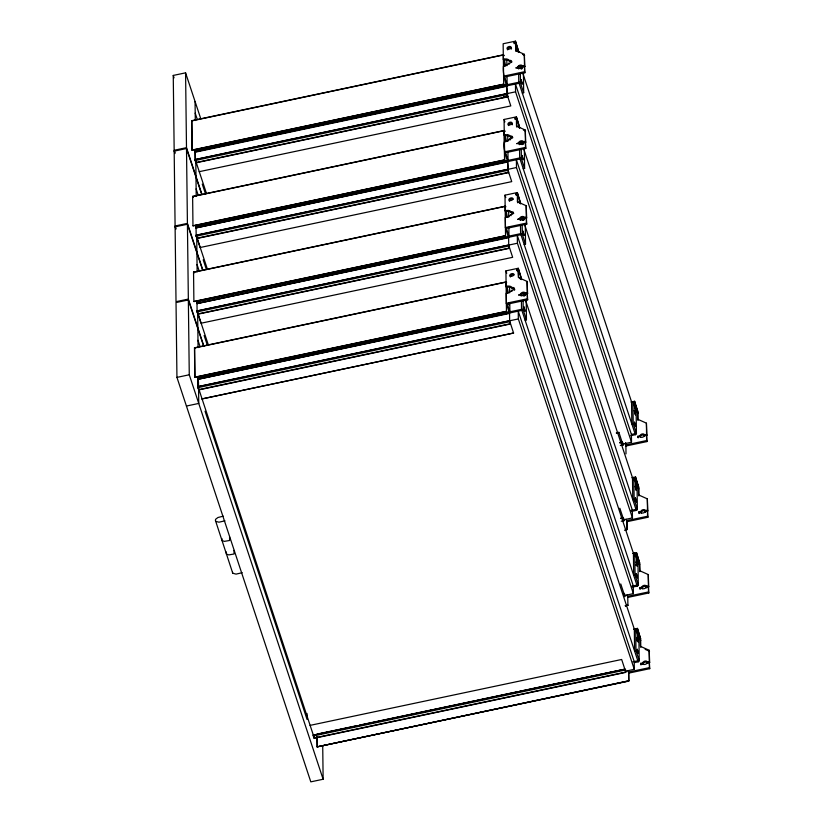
<?xml version="1.0" encoding="UTF-8"?>
<svg xmlns="http://www.w3.org/2000/svg" width="823" height="823" viewBox="0 0 823 823"><rect width="100%" height="100%" fill="white"/><g stroke="black" fill="none" stroke-linecap="round" stroke-linejoin="round"><path stroke-width="1.23" d="M634.749 408.547C637.362 405.585 632.27 401.305 634.667 402.097L634.656 401.274L630.963 402.056M635.654 482.998C638.175 479.367 632.908 477.515 635.593 477.803L635.582 476.98L631.889 477.762M636.611 561.204L636.591 554.455M634.759 403.198L635.099 410.831M635.685 478.904L636.025 486.527M637.537 630.305L637.537 636.909M221.901 538.499L221.922 540.526L224.34 541.38L229.576 540.485L229.596 536.863M226.376 552.017L226.397 554.044L228.815 554.897L234.051 554.002L234.01 550.402M504.746 65.974A5.617 0.833 78.1 0 0 503.337 59.277L504.026 59.133A5.617 3.333 -18.3 0 1 508.748 59.904L509.416 60.46A2.243 1.327 -18.3 0 1 511.587 61.55A2.243 1.327 -18.3 0 1 508.881 63.278L508.799 63.34A5.617 3.333 -18.3 0 1 504.108 66.046L503.429 66.149C502.195 76.745 508.244 86.127 507.544 96.63L195.925 162.532L195.267 160.526L195.061 149.519M196.851 238.228L508.47 172.336L508.449 171.379L508.521 172.624L196.913 238.526L196.141 236.201L507.801 170.33C509.684 160.331 502.318 151.874 504.355 141.854L505.034 141.71A5.617 3.333 -18.3 0 0 509.715 139.036L509.807 138.974A2.243 1.327 -18.3 0 0 512.513 137.256A2.243 1.327 -18.3 0 0 510.342 136.155L509.674 135.6A5.617 3.333 -18.3 0 0 504.952 134.879L504.262 134.982A5.617 0.833 78.1 0 1 505.672 141.679M506.598 217.375A5.617 0.833 78.1 0 0 505.188 210.688L505.878 210.585A5.617 3.333 -18.3 0 1 510.599 211.305L511.268 211.861A2.243 1.327 -18.3 0 1 513.439 212.962A2.243 1.327 -18.3 0 1 510.733 214.68L510.641 214.741A5.617 3.333 -18.3 0 1 505.96 217.447L505.271 217.55L505.394 227.549L508.624 237.713L197.016 303.615L520.938 234.678M507.524 293.081A5.617 0.833 78.1 0 0 506.114 286.394L506.803 286.239A5.617 3.333 -18.3 0 1 511.525 287.011L512.194 287.566A2.243 1.327 -18.3 0 1 514.365 288.657A2.243 1.327 -18.3 0 1 511.659 290.385L511.567 290.447A5.617 3.333 -18.3 0 1 506.886 293.153L506.196 293.255L506.32 303.255L509.55 313.419L197.932 379.321L521.864 310.384M192.088 150.208L191.697 120.703L503.316 54.812L503.697 84.183L192.088 150.208L191.841 120.868A3.868 0.576 78.1 0 1 192.243 121.413M193.168 197.119A3.868 0.576 78.1 0 0 192.767 196.574L504.376 130.672A3.868 0.576 78.1 0 1 504.787 131.227M194.866 377.315L194.475 347.81L506.083 281.919L506.474 311.423L194.866 377.315L194.619 347.975L506.227 282.083A3.868 0.576 78.1 0 1 506.484 282.34M505.425 65.83A5.617 0.833 78.1 0 0 504.396 60.367L504.026 59.133L504.365 60.202A5.617 3.333 -18.3 0 1 509.087 60.923L509.756 61.478A2.243 1.327 -18.3 0 1 511.865 62.054M506.351 141.525A5.617 0.833 78.1 0 0 505.322 136.062L504.952 134.838L505.291 135.908A5.617 3.333 -18.3 0 1 510.013 136.628L510.682 137.184A2.243 1.327 -18.3 0 1 512.791 137.76M505.878 210.585L506.217 211.604A5.617 3.333 -18.3 0 1 510.939 212.334L511.608 212.879A2.243 1.327 -18.3 0 1 513.717 213.455M508.203 292.937A5.617 0.833 78.1 0 0 507.174 287.474L506.803 286.239L507.143 287.309A5.617 3.333 -18.3 0 1 511.865 288.029L512.534 288.585A2.243 1.327 -18.3 0 1 514.437 290.252M242.229 572.705L236.067 574.115L232.755 573.24L215.389 520.342L215.616 519.282L217.92 517.523L223.218 516.165M224.946 520.836L218.939 522.194L215.636 521.309M174.96 152.667L174.167 150.27L173.252 75.438L185.576 72.835L200.709 118.543M515.476 41.15L518.706 51.705L515.476 41.15L503.151 43.753L503.337 59.277M515.486 41.973L514.108 42.261L514.128 43.681M515.815 42.991L514.447 43.28C515.558 38.907 517.06 52.281 515.918 51.407L515.455 43.115M518.367 50.676C515.311 51.16 518.922 50.491 518.377 52.106M191.759 120.909L503.45 54.976A3.868 0.576 78.1 0 1 503.861 55.522M515.589 50.398L524.344 54.318L524.488 65.593L522.296 66.046A2.243 1.327 -18.3 0 0 520.115 65.14A2.243 1.327 -18.3 0 0 517.955 66.972L515.795 67.99L517.965 67.537A2.243 1.327 -18.3 0 0 520.157 68.453A2.243 1.327 -18.3 0 0 522.307 66.612L524.488 66.159L524.899 72.733L504.571 77.023L507.112 84.718L518.747 82.249A1.368 1.08 -0.7 0 1 520.455 82.989L523.675 92.721L522.307 93.009M517.955 66.972L518.295 67.99A2.243 1.327 -18.3 0 1 520.455 66.159A2.243 1.327 -18.3 0 1 522.636 67.075L524.827 66.612L524.344 54.318M503.553 76.148L524.56 71.704L524.488 66.159M174.167 150.27L186.492 147.667L185.576 72.835M175.885 228.362L175.093 225.975L174.178 151.144L186.502 148.531L201.625 194.249M192.037 150.053L503.697 84.183M506.701 84.718L195.082 150.619L195.473 152.739M195.092 150.732L506.752 84.872M507.544 96.63L507.534 95.674L507.596 96.919L195.987 162.82L195.216 160.495L195.164 151.792L519.087 83.277M195.164 152.214L506.773 86.312M195.205 159.497L506.814 93.606L506.701 84.841M621.478 444.348L631.519 442.229L631.426 434.441L515.465 84.039L515.558 91.826L195.257 159.569L206.532 193.631M195.216 160.495L506.875 94.635M503.82 96.857L507.585 96.054L510.805 105.92L199.197 171.688M503.82 96.98L507.585 96.188M504.262 134.982L504.077 119.458L516.391 116.856L519.632 127.4L516.391 116.856M515.054 119.386L515.033 117.956L516.402 117.668M515.373 118.985L516.741 118.697M519.292 126.382C516.196 125.363 521.329 129.016 518.963 126.845M504.293 130.713L504.622 160.012L192.963 225.749L192.623 196.409L504.232 130.507A4.074 0.607 78.1 0 1 504.931 131.454M515.033 117.956L516.412 118.954L516.505 126.094L525.269 130.024L525.413 141.289L523.222 141.751A2.243 1.327 -18.3 0 0 521.041 140.836A2.243 1.327 -18.3 0 0 518.881 142.667L516.721 143.696L518.891 143.233A2.243 1.327 -18.3 0 0 521.072 144.148A2.243 1.327 -18.3 0 0 523.233 142.317L525.413 141.854L525.825 148.428L505.497 152.728L508.038 160.413L519.673 157.954A1.368 1.08 -0.7 0 1 521.381 158.685L524.601 168.427L523.233 168.715M518.881 142.667L519.22 143.696A2.243 1.327 -18.3 0 1 521.37 141.865A2.243 1.327 -18.3 0 1 523.562 142.78L525.753 142.317L525.269 130.024M504.468 151.854L525.486 147.41L525.413 141.854M175.093 225.975L187.418 223.372L186.502 148.531M187.428 224.237L188.344 299.078L176.019 301.681L175.104 226.839L187.428 224.237L202.551 269.944M504.232 130.507L504.571 159.857L193.014 225.913M507.698 162.018L196.09 227.909L520.013 158.983M196.296 227.94L196.008 226.315L507.626 160.423L507.74 169.301L196.131 235.203L196.141 236.201M196.183 235.265L516.484 167.532L516.381 159.744L632.352 510.137L632.445 517.924L623.659 519.786M196.903 237.662L200.123 247.517L511.731 181.626L508.511 171.76M505.188 210.688L505.003 195.164L517.317 192.551L520.548 203.106L517.317 192.551M515.98 195.092L515.959 193.662L517.328 193.374M516.299 194.691L517.667 194.403M520.218 202.088C517.163 202.561 520.774 201.892 520.229 203.507M505.157 206.213L505.548 235.717L193.889 301.455L193.549 272.115L505.157 206.213A4.074 0.607 78.1 0 1 505.692 206.748M515.959 193.662L517.338 194.66L517.43 201.8L526.195 205.729L526.329 216.994L524.148 217.457A2.243 1.327 -18.3 0 0 521.957 216.542A2.243 1.327 -18.3 0 0 519.807 218.373L517.646 219.402L519.807 218.939A2.243 1.327 -18.3 0 0 521.998 219.854A2.243 1.327 -18.3 0 0 524.158 218.023L526.339 217.56L526.751 224.134L506.423 228.434L508.964 236.119L520.599 233.66A1.368 1.08 -0.7 0 1 522.307 234.39L525.527 244.122L524.158 244.41M519.807 218.373L520.146 219.402A2.243 1.327 -18.3 0 1 522.296 217.56A2.243 1.327 -18.3 0 1 524.488 218.476L526.669 218.013L526.195 205.729M505.394 227.549L526.411 223.105L526.339 217.56M203.476 345.65L188.354 299.942L176.029 302.545L176.945 377.387L310.806 781.85L323.13 779.247L322.719 745.638M197.119 311.927L196.944 302.144L508.604 236.283L508.727 246.036L509.447 248.33L197.839 314.221L197.067 311.896L197.057 310.909L508.665 245.007L508.676 246.005L197.067 311.896M624.585 595.492L633.371 593.63L633.278 585.842L517.307 235.45L517.41 243.238L197.098 310.971L208.373 345.032M197.777 313.933L509.396 248.032L509.375 247.085L509.447 248.33M197.829 313.491L201.049 323.223L512.657 257.321L509.437 247.466M506.114 286.394L505.929 270.86L518.243 268.257L521.473 278.812L518.243 268.257M516.906 270.788L516.885 269.368L518.253 269.08M517.225 270.386L518.593 270.098M521.134 277.783C518.058 278.143 522.019 277.732 521.484 279.594M516.885 269.368L518.264 270.356L518.356 277.505L527.121 281.425L527.255 292.7L525.074 293.153A2.243 1.327 -18.3 0 0 522.883 292.247A2.243 1.327 -18.3 0 0 520.733 294.078L518.572 295.097L520.733 294.644A2.243 1.327 -18.3 0 0 522.924 295.56A2.243 1.327 -18.3 0 0 525.084 293.718L527.265 293.266L527.677 299.839L507.349 304.14L509.89 311.824L521.525 309.355A1.368 1.08 -0.7 0 1 523.233 310.096L526.453 319.828L525.084 320.116M520.733 294.078L521.072 295.097A2.243 1.327 -18.3 0 1 523.222 293.266A2.243 1.327 -18.3 0 1 525.413 294.181L527.594 293.718L527.121 281.425M506.32 303.255L527.337 298.811L527.265 293.266M176.945 377.387L189.269 374.774L188.354 299.942M194.804 377.16L506.474 311.289M197.983 386.604L509.591 320.713L510.373 324.025L198.765 389.927L197.993 387.602L197.87 377.839L509.468 311.824L509.612 312.73M625.511 671.187L634.296 669.336L634.204 661.548L518.233 311.156L518.336 318.933L198.024 386.676L313.995 737.069M510.373 324.025L510.301 322.791L510.311 323.737L198.703 389.639L198.045 387.633L509.653 321.742L509.509 310.466M513.583 333.027L201.974 398.929L513.583 333.027L510.363 323.161M186.43 406.037L198.755 403.435L198.487 381.872M632.938 401.758L631.57 402.046L631.838 423.938L633.206 423.65L632.938 401.758L636.158 411.49L636.426 433.382A1.368 1.08 -0.7 0 1 635.397 434.698L630.737 435.676M636.518 412.117L636.179 411.099L637.558 410.811M616.376 432.908L618.896 432.373L622.116 442.239L619.606 442.764M616.386 433.032L618.896 432.373M631.364 434.451L635.058 433.67M638.206 437.857L637.866 436.262L640.027 435.809A2.243 1.327 -18.3 0 1 642.187 433.968A2.243 1.327 -18.3 0 1 644.368 434.883L646.559 434.421L646.415 423.156L637.66 419.226L637.558 412.086L636.179 411.099M637.866 436.828L640.037 436.375A2.243 1.327 -18.3 0 0 642.228 437.291A2.243 1.327 -18.3 0 0 644.378 435.449L646.559 434.986L646.971 441.57L625.953 446.004L625.151 443.576M619.606 442.64L622.116 442.105M620.326 445.531L622.836 445.006L622.816 442.64M646.559 434.986L646.631 440.542L626.303 444.842L625.573 442.64M633.864 477.463L632.496 477.752L632.764 499.643L634.132 499.355L633.864 477.463L637.084 487.195L637.352 509.087A1.368 1.08 -0.7 0 1 636.323 510.394L631.663 511.381M637.444 487.823L637.105 486.794L638.473 486.506M631.056 510.414L635.984 509.375M639.132 513.552L638.792 511.968L640.952 511.505A2.243 1.327 -18.3 0 1 643.102 509.674A2.243 1.327 -18.3 0 1 645.294 510.589L647.485 510.126L647.341 498.861L638.576 494.921L638.483 487.792L637.105 486.794M638.792 512.534L640.963 512.071A2.243 1.327 -18.3 0 0 643.144 512.986A2.243 1.327 -18.3 0 0 645.304 511.155L647.485 510.692L647.896 517.266L626.879 521.71L626.077 519.282M645.294 510.589L645.633 511.618A2.243 1.327 -18.3 0 0 643.442 510.702A2.243 1.327 -18.3 0 0 641.292 512.534L639.132 512.986L638.792 511.968M620.532 518.336L623.042 517.811M620.532 518.469L623.093 517.976L619.822 508.203M621.252 521.237L623.762 520.712L623.741 518.336M627.229 520.548L647.557 516.247L647.485 510.692M624.472 530.249L626.982 529.714L626.859 520.743M632.815 553.467L636.508 552.686L639.738 563.23L636.508 552.686M634.79 553.169L635.058 575.051L633.689 575.339L633.422 553.457L634.79 553.169L638.37 563.529M636.518 553.498L635.15 553.797L636.529 554.29M635.49 554.815L636.858 554.527M639.399 562.212L638.031 562.5L639.409 563.488L639.841 571.656L639.749 564.516L638.761 562.706M631.982 586.12L636.909 585.081M632.589 587.087L637.249 586.099A1.368 1.08 -0.7 0 0 638.278 584.783L638.01 562.901A1.368 1.08 -0.7 0 1 637.465 564.033M640.057 589.258L639.718 587.673L641.878 587.211A2.243 1.327 -18.3 0 1 644.028 585.379A2.243 1.327 -18.3 0 1 646.22 586.295L648.401 585.832L648.267 574.567L639.502 570.627M639.718 588.239L641.878 587.776A2.243 1.327 -18.3 0 0 644.07 588.692A2.243 1.327 -18.3 0 0 646.23 586.861L648.411 586.398L648.822 592.971L627.805 597.416L627.003 594.978M648.267 574.567L648.74 586.85L646.559 587.313A2.243 1.327 -18.3 0 0 644.368 586.398A2.243 1.327 -18.3 0 0 642.218 588.239L640.057 588.692L639.718 587.673M628.155 596.243L648.483 591.943L648.411 586.398M625.336 605.656L627.846 605.121L625.387 605.944M625.336 605.79L627.856 605.255M633.741 629.163L637.434 628.381L640.664 638.936L637.434 628.381M635.706 628.865L634.338 629.153L634.605 651.044L635.973 650.756L635.706 628.865L638.936 638.597L639.204 660.488A1.368 1.08 -0.7 0 1 638.164 661.805L634.677 662.546M637.444 629.204L636.076 629.492L637.516 630.151M639.296 639.224L638.957 638.206L640.325 637.918M624.894 669.346L621.663 659.48L310.055 725.382M632.908 661.826L637.835 660.776M640.983 664.963L640.633 663.369L642.804 662.916A2.243 1.327 -18.3 0 1 644.954 661.085A2.243 1.327 -18.3 0 1 647.145 661.99L649.326 661.538L649.193 650.263L640.428 646.333L640.335 639.193L638.957 638.206M640.644 663.935L642.804 663.482A2.243 1.327 -18.3 0 0 644.995 664.398A2.243 1.327 -18.3 0 0 647.156 662.556L649.337 662.104L649.748 668.677L628.731 673.121L627.928 670.683M647.145 661.99L647.485 663.019L649.666 662.556L649.193 650.263M317.05 734.095L357.254 725.598M359.764 725.063L431.386 709.92M433.896 709.385L474.11 700.887M476.62 700.352L516.823 691.845M519.344 691.32L624.945 669.161L313.275 735.114M313.285 735.237L624.945 669.377M625.655 671.414L625.665 672.401L314.057 738.303L313.285 735.978L624.955 670.107L624.883 668.996M629.081 671.949L649.409 667.648L649.337 662.104M628.71 672.144L628.834 681.115L317.164 746.852L628.772 680.827L628.659 671.907M317.164 746.852L628.772 680.827M508.83 63.268L509.17 64.297M635.726 554.805L636.868 555.309L636.951 562.232M520.578 279.1L521.298 279.367M634.111 403.414L634.687 403.579M635.037 479.12L635.613 479.284M515.579 119.016L516.751 119.973L516.844 127.112L516.505 126.094M515.795 44.133L514.498 42.333M522.492 54.359L524.683 55.347M523.418 130.065L525.609 131.052M645.15 649.326L649.532 651.291M638.175 488.029L638.823 488.811L638.915 495.96L638.576 494.921M640.767 647.362L640.675 640.222L639.522 638.339M637.465 630.696L637.866 636.683M637.66 419.226L637.99 420.255L637.897 413.115L637.064 411.387M521.556 68.854L521.165 68.042L521.031 68.926M522.482 144.55L522.091 143.737L521.957 144.622M523.407 220.255L523.016 219.443L522.883 220.327M524.333 295.961L523.932 295.148L523.809 296.033M517.43 201.8L517.77 202.818L517.677 195.679L516.844 193.95M646.415 423.156L646.899 435.449L646.559 434.421M524.488 65.593L524.827 66.612M634.656 401.274L637.887 411.829L634.667 402.097M518.181 51.242L518.716 52.487M634.492 402.653L635.017 403.908M637.527 411.953L637.866 412.971M515.116 42.642L515.836 44.421M518.037 51.139L518.377 52.168M634.348 402.56L635.027 404.546M637.3 411.582L637.907 413.259M514.992 42.549L515.332 43.568M524.56 71.704L524.899 72.733M634.173 402.478L634.512 403.507M646.631 440.542L646.971 441.57M514.684 42.395L515.177 43.485M633.988 402.426L634.317 403.445M636.755 411.233L637.249 412.323M636.57 411.171L636.909 412.2M514.313 42.292L514.653 43.31M522.296 66.046L522.636 67.075M636.385 411.13L636.724 412.148M644.368 434.883L644.707 435.912A2.243 1.327 -18.3 0 0 642.526 434.997A2.243 1.327 -18.3 0 0 640.366 436.828L640.027 435.809M644.378 435.449L644.718 436.478M522.842 73.381L631.56 401.871M517.965 67.537L518.305 68.556M640.037 436.375L640.376 437.394M637.866 436.262L638.206 437.291M633.206 423.65L636.426 433.382M635.397 434.698L518.747 82.249L518.644 73.463M509.221 60.511L509.56 61.54M515.558 91.826L631.519 442.229M647.341 498.861L647.824 511.155L647.485 510.126M525.413 141.289L525.753 142.317M635.582 476.98L638.813 487.535L635.593 477.803M519.231 127.051L519.632 128.193M635.531 478.472L635.942 479.614M516.247 118.563L516.762 120.117M635.274 478.266L635.953 480.251M638.319 487.401L638.833 488.955M516.042 118.337L516.494 119.469M518.799 126.763L519.138 127.791M635.099 478.184L635.438 479.212M638.113 487.175L638.566 488.306M515.764 118.162L516.258 119.273M525.486 147.41L525.825 148.428M634.903 478.122L635.243 479.151M637.835 487L638.329 488.111M647.557 516.247L647.896 517.266M515.61 118.09L515.939 119.119M637.671 486.928L638.01 487.957M523.222 141.751L523.562 142.78M637.496 486.877L637.835 487.895M523.233 142.317L523.572 143.346A2.243 1.327 -18.3 0 1 523.5 143.716M637.311 486.825L637.65 487.854M645.304 511.155L645.644 512.184M522.728 141.669L523.531 144.097M626.005 453.854L625.871 443.525M622.116 441.889L622.836 445.006M507.596 96.919L506.814 93.606M622.126 442.969L622.898 445.294L622.888 444.297M523.767 149.086L633.288 480.138M640.952 511.505L641.292 512.534M518.891 143.233L519.231 144.262A2.243 1.327 -18.3 0 0 519.303 144.601M640.963 512.071L641.302 513.099M634.132 499.355L637.352 509.087M636.323 510.394L519.673 157.954L519.57 149.158M510.147 136.217L510.486 137.235M504.077 119.458L504.88 121.886M509.756 138.974L510.095 140.003M516.484 167.532L632.445 517.924M526.329 216.994L526.669 218.013M648.401 585.832L648.74 586.85M520.146 202.756L520.558 203.898M636.344 554.064L636.868 555.309M517.173 194.259L517.688 195.823M636.2 553.961L636.879 555.947M639.152 562.983L639.759 564.66M636.025 553.889L636.364 554.908M638.905 562.788L639.378 563.909M516.69 193.868L517.029 194.886M526.411 223.105L526.751 224.134M635.829 553.828L636.169 554.856M648.483 591.943L648.822 592.971M516.525 193.796L516.865 194.825M635.623 553.797L635.963 554.815M638.597 562.634L638.936 563.662M516.35 193.734L516.69 194.763M524.148 217.457L524.488 218.476M638.236 562.531L638.761 563.601M646.22 586.295L646.559 587.313M524.158 218.023L524.498 219.041A2.243 1.327 -18.3 0 1 524.426 219.412M646.23 586.861L646.569 587.879M523.654 217.365L524.457 219.803M623.093 517.749L623.104 518.706M508.521 172.624L507.74 169.301M623.052 518.675L623.824 521L623.803 520.002M524.693 224.782L634.224 555.71M633.422 553.457L634.204 555.844M641.878 587.211L642.218 588.239M519.807 218.939L520.146 219.967A2.243 1.327 -18.3 0 0 520.229 220.307M641.878 587.776L642.218 588.805M635.058 575.051L638.278 584.783M637.249 586.099L520.599 233.66L520.496 224.864M511.073 211.912L511.412 212.941M505.003 195.164L505.806 197.592M510.682 214.68L511.021 215.698M517.41 243.238L633.371 593.63M527.255 292.7L527.594 293.718M649.326 661.538L649.666 662.556M637.794 631.015L637.455 629.996L637.804 631.653M518.171 270.088L518.685 277.351M520.959 278.349L521.412 279.481M637.269 629.76L637.722 630.902M640.243 638.926L640.675 640.222M517.893 269.749L518.613 271.528M520.64 278.174L521.154 279.275M639.965 638.586L640.685 640.366M517.616 269.574L518.603 271.384M520.455 278.112L520.794 279.141M527.337 298.811L527.677 299.839M639.687 638.411L640.171 639.512M649.409 667.648L649.748 668.677M517.451 269.502L517.79 270.52M517.276 269.44L517.616 270.469M525.074 293.153L525.413 294.181M639.348 638.278L639.687 639.306M517.091 269.399L517.43 270.417M520.013 278.061L520.352 279.09M525.084 293.718L525.424 294.747A2.243 1.327 -18.3 0 1 525.352 295.118M639.162 638.236L639.502 639.255M505.548 235.717L193.94 301.619M524.58 293.07L525.383 295.508M623.968 593.64L620.748 583.908M623.978 594.381L624.75 596.706L624.729 595.708M525.619 300.488L635.13 631.55M642.804 662.916L643.144 663.935A2.243 1.327 -18.3 0 1 644.738 662.268A2.243 1.327 -18.3 0 1 647.187 662.392M520.733 294.644L521.072 295.663A2.243 1.327 -18.3 0 0 521.154 296.002M642.804 663.482L643.144 664.5M640.633 663.369L640.973 664.398M635.973 650.756L639.204 660.488M638.164 661.805L521.525 309.355L521.412 300.57M511.999 287.618L512.338 288.647M505.929 270.86L506.731 273.298M511.608 290.375L511.947 291.404M518.336 318.933L634.296 669.336M624.904 670.076L625.665 672.401M195.205 113.173L197.211 119.253M173.252 75.438L174.044 77.825M202.273 184.115L205.503 193.858M186.492 147.667L202.026 194.598M196.131 188.868L198.137 194.958M174.178 151.144L174.97 153.531M196.584 236.489L207.447 269.337M203.199 259.821L206.429 269.563M187.418 223.372L202.952 270.304M197.057 264.574L199.063 270.654M175.104 226.839L175.896 229.226M204.125 335.517L207.355 345.269M188.344 299.078L203.867 345.999M197.983 340.28L199.989 346.36M205.05 411.222L307.061 719.436L306.989 713.448M189.269 374.774L323.13 779.247M196.09 227.487L196.368 228.341M505.878 210.544L506.248 211.768A5.617 0.833 78.1 0 1 507.277 217.231M195.463 152.574L195.257 151.699M232.508 572.273L232.755 573.24M520.475 81.22L520.62 81.775M521.401 156.926L521.545 157.471M636.57 650.726L636.714 651.271M635.788 575.575L636.004 576.707M636.57 639.687L636.786 640.819M197.098 303.101L196.964 301.074M634.986 500.446L635.078 501.001M635.768 564.557L635.86 565.113M507.76 161.329L507.678 160.578L196.018 226.438L196.193 236.232M508.686 237.034L508.552 236.119M197.942 378.292L197.829 376.625M196.944 302.144L196.903 300.92M197.859 377.726L509.53 311.979L509.447 310.724M195.977 225.214L196.069 226.469M626.807 520.496L626.92 529.426M627.733 596.202L627.908 605.419M623.957 593.29L624.029 594.412M523.438 73.268L523.675 92.721M524.364 148.963L524.601 168.427M525.29 224.669L525.527 244.122M526.216 300.374L526.453 319.828M520.249 65.963L520.28 68.391M520.342 73.257L520.455 82.989M521.175 141.669L521.206 144.097M521.268 148.963L521.381 158.685M522.101 217.365L522.132 219.803M522.183 224.658L522.307 234.39M523.027 293.07L523.058 295.498M523.109 300.364L523.233 310.096M518.552 65.922L518.583 68.875M519.478 141.628L519.508 144.581M521.144 278.575L521.154 279.213M506.803 59.451L506.886 65.768M507.009 75.87L507.112 84.718M507.729 135.157L507.812 141.474M507.935 151.576L508.038 160.413M508.655 210.863L508.737 217.169M508.861 227.282L508.964 236.119M509.581 286.558L509.653 292.875M509.776 302.977L509.89 311.824M317.081 736.76L317.215 747.017M317.03 736.523L317.164 746.728M313.275 734.898L314.005 738.005L625.614 672.113L625.583 669.747M195.977 161.74L195.987 162.82M196.892 237.446L196.913 238.526M197.818 313.141L197.839 314.221M195.061 101.486L195.298 120.518M195.792 161.102L195.977 176.328M195.987 177.192L196.213 196.224M196.718 236.808L196.903 252.033M196.913 252.898L197.139 271.919M197.623 311.248L197.829 327.729M197.839 328.603L198.065 347.625M197.932 378.889L198.045 387.633M624.667 594.041L624.688 596.408M191.697 120.703A4.074 0.607 78.1 0 1 192.232 121.238M503.316 54.812A4.074 0.607 78.1 0 1 504.015 55.758M507.678 49.874A2.119 1.255 -18.3 0 1 509.427 47.549A2.119 1.255 -18.3 0 1 511.237 49.123M522.368 68.391A2.243 1.327 -18.3 0 1 522.019 68.741M636.158 411.49A1.368 1.08 -0.7 0 1 635.757 412.539M192.623 196.409A4.074 0.607 78.1 0 1 193.148 196.944M512.359 124.468A2.119 1.255 -18.3 0 1 512.153 124.818M508.604 125.58A2.119 1.255 -18.3 0 1 509.571 123.512A2.119 1.255 -18.3 0 1 512.348 123.789M637.084 487.195A1.368 1.08 -0.7 0 1 636.539 488.337M193.549 272.115A4.074 0.607 78.1 0 1 194.074 272.65M194.094 272.825A3.868 0.576 78.1 0 0 193.693 272.269L505.301 206.378A3.868 0.576 78.1 0 1 505.713 206.923M509.53 201.275A2.119 1.255 -18.3 0 1 510.26 199.341A2.119 1.255 -18.3 0 1 513.068 199.228M194.475 347.81A4.074 0.607 78.1 0 1 195 348.345M194.619 347.975A3.868 0.576 78.1 0 1 195.02 348.53M506.083 281.919A4.074 0.607 78.1 0 1 506.618 282.454M509.087 302.802A125.826 18.744 78.1 0 1 509.2 304.849M510.455 276.981A2.119 1.255 -18.3 0 1 511.176 275.047A2.119 1.255 -18.3 0 1 513.994 274.933M647.403 662.68A2.243 1.327 -18.3 0 1 647.485 663.019M638.936 638.597A1.368 1.08 -0.7 0 1 638.236 639.81M521.165 79.8L522.214 83.987L521.165 79.8M522.091 155.506L523.14 159.693L522.091 155.506M523.016 231.201L524.066 235.388L523.016 231.201M523.942 306.907L524.992 311.094L523.942 306.907M634.348 410.605L635.397 414.792L634.348 410.605M634.482 422.199L635.541 426.386L634.482 422.199M635.263 486.311L636.323 490.498L635.263 486.311M635.407 497.894L636.467 502.081L635.407 497.894M636.189 562.006L637.249 566.203L636.189 562.006M636.333 573.6L637.393 577.787L636.333 573.6M637.115 637.712L638.175 641.899L637.115 637.712M637.259 649.306L638.309 653.493L637.259 649.306M508.089 49.164A2.119 1.255 -18.3 0 0 511.165 47.384A2.119 1.255 -18.3 0 0 508.069 46.911A2.119 1.255 -18.3 0 0 508.089 49.164M509.015 124.87A2.119 1.255 -18.3 0 0 512.081 123.09A2.119 1.255 -18.3 0 0 508.995 122.617A2.119 1.255 -18.3 0 0 509.015 124.87M509.941 200.565A2.119 1.255 -18.3 0 0 513.007 198.796A2.119 1.255 -18.3 0 0 509.921 198.322A2.119 1.255 -18.3 0 0 509.941 200.565M510.867 276.271A2.119 1.255 -18.3 0 0 513.933 274.501A2.119 1.255 -18.3 0 0 510.846 274.028A2.119 1.255 -18.3 0 0 510.867 276.271"/></g></svg>
